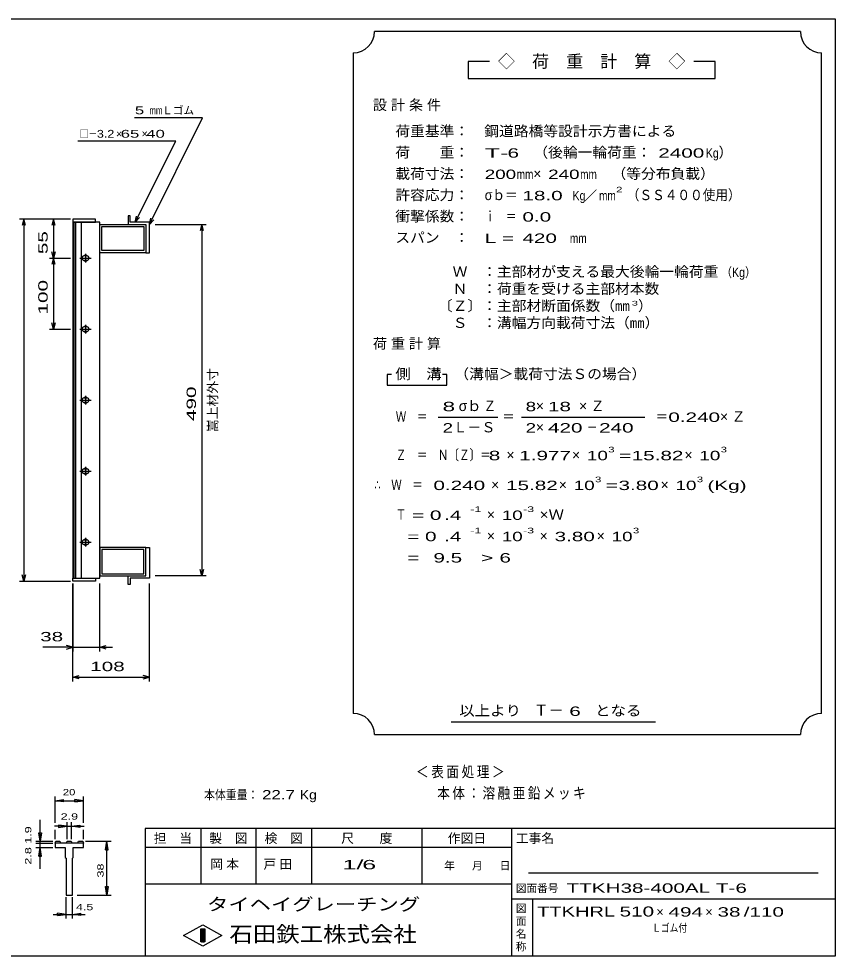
# Model space of a CAD drawing. Units: millimetres, scale not verified, with parts at other scales. Extents: x -1092 to 1039, y -770 to 632.
# Drawn here: x -112 to 1039, y -688 to 632 of the extents above; entities that cross this region are included whole.
import ezdxf
from ezdxf.enums import TextEntityAlignment as Align

# ---------------------------------------------------------------- set-up
doc = ezdxf.new("R2010")
doc.units = ezdxf.units.MM
doc.header["$LTSCALE"] = 6
for name, color, linetype, lineweight in [('0_2', 150, 'Continuous', 25), ('16', 3, 'Continuous', 25), ('22', 2, 'Continuous', 25), ('32', 4, 'Continuous', 25)]:
    doc.layers.add(name, color=color, linetype=linetype, lineweight=lineweight)
doc.styles.add('ベクトル', font='')
doc.styles.get('ベクトル').set_extended_font_data('ベクトル')

msp = doc.modelspace()

# ---------------------------------------------------------------- linework, layer by layer
at = {"layer": '0_2'}
for p, q in [((-1037.4, 632.1), (1038.6, 632.1)), ((1038.6, 632.1), (1038.6, -687.9)), ((1038.6, -507.9), (66.6, -507.9)), ((66.6, -507.9), (66.6, -687.9)), ((144.6, -507.9), (144.6, -585.9)), ((222.6, -585.9), (222.6, -507.9)), ((300.6, -507.9), (300.6, -585.9)), ((456.6, -585.9), (456.6, -507.9)), ((582.6, -507.9), (582.6, -687.9)), ((582.6, -534.9), (66.6, -534.9)), ((1014.6, -570.9), (606.6, -570.9)), ((66.6, -585.9), (582.6, -585.9)), ((582.6, -606.9), (1038.6, -606.9)), ((612.6, -687.9), (612.6, -606.9)), ((120.6, -658.5), (147.6, -643.5)), ((147.6, -643.5), (174.6, -658.5)), ((147.6, -673.5), (120.6, -658.5)), ((144.6, -649.5), (150.6, -649.5)), ((144.6, -667.5), (144.6, -649.5)), ((144.6, -649.5), (145.8, -649.5)), ((145.8, -649.5), (145.8, -667.5)), ((147, -667.5), (147, -649.5)), ((147, -649.5), (148.2, -649.5)), ((174.6, -658.5), (147.6, -673.5)), ((148.2, -649.5), (148.2, -667.5)), ((149.4, -667.5), (149.4, -649.5)), ((149.4, -649.5), (150.6, -649.5)), ((150.6, -649.5), (150.6, -667.5)), ((150.6, -649.5), (150.6, -667.5)), ((150.6, -667.5), (144.6, -667.5)), ((145.8, -667.5), (147, -667.5)), ((148.2, -667.5), (149.4, -667.5)), ((1038.6, -687.9), (-1037.4, -687.9))]:
    msp.add_line(p, q, dxfattribs=at)
at = {"layer": '16'}
for p, q in [((-3.6, 350.1), (-35.6, 350.1)), ((-35.6, 350.1), (-35.6, 345.6)), ((-35.6, 345.6), (-3.6, 345.6)), ((-35.6, 345.6), (-35.6, -155.4)), ((2.4, 345.6), (-35.6, 345.6)), ((-34.1, 345.6), (-34.1, -155.4)), ((-31.1, -155.4), (-31.1, 345.6)), ((-23.6, 345.6), (-23.6, -155.4)), ((-3.6, 345.6), (-3.6, 350.1)), ((2.4, -155.4), (2.4, 345.6)), ((45.4, 354.6), (42.4, 354.6)), ((42.4, 354.6), (42.4, 342.6)), ((45.4, 345.6), (45.4, 354.6)), ((72.4, 345.6), (45.4, 345.6)), ((72.4, 302.6), (72.4, 345.6)), ((2.4, 342.6), (67.4, 342.6)), ((2.4, 302.6), (2.4, 342.6)), ((5.4, 339.6), (64.4, 339.6)), ((5.4, 305.6), (5.4, 339.6)), ((42.4, 342.6), (67.4, 342.6)), ((64.4, 339.6), (64.4, 305.6)), ((67.4, 342.6), (67.4, 302.6)), ((67.4, 342.6), (67.4, 302.6)), ((64.4, 305.6), (5.4, 305.6)), ((-25.6, 295.1), (-9.6, 295.1)), ((-15.6, 298.1), (-19.6, 298.1)), ((-19.6, 292.1), (-15.6, 292.1)), ((-17.6, 301.1), (-17.6, 289.1)), ((67.4, 302.6), (2.4, 302.6)), ((67.4, 302.6), (72.4, 302.6)), ((-15.6, 198.1), (-19.6, 198.1)), ((-17.6, 201.1), (-17.6, 189.1)), ((-25.6, 195.1), (-9.6, 195.1)), ((-19.6, 192.1), (-15.6, 192.1)), ((-25.6, 95.1), (-9.6, 95.1)), ((-15.6, 98.1), (-19.6, 98.1)), ((-17.6, 101.1), (-17.6, 89.1)), ((-19.6, 92.1), (-15.6, 92.1)), ((-17.6, 1.1), (-17.6, -10.9)), ((-25.6, -4.9), (-9.6, -4.9)), ((-15.6, -1.9), (-19.6, -1.9)), ((-19.6, -7.9), (-15.6, -7.9)), ((-25.6, -104.9), (-9.6, -104.9)), ((-15.6, -101.9), (-19.6, -101.9)), ((-17.6, -98.9), (-17.6, -110.9)), ((-19.6, -107.9), (-15.6, -107.9)), ((67.4, -112.4), (2.4, -112.4)), ((2.4, -112.4), (2.4, -152.4)), ((64.4, -115.4), (5.4, -115.4)), ((5.4, -115.4), (5.4, -149.4)), ((64.4, -149.4), (64.4, -115.4)), ((67.4, -152.4), (67.4, -112.4)), ((67.4, -112.4), (72.4, -112.4)), ((67.4, -152.4), (67.4, -112.4)), ((72.4, -112.4), (72.4, -155.4)), ((-35.6, -155.4), (-3.6, -155.4)), ((-35.6, -159.9), (-35.6, -155.4)), ((-35.6, -155.4), (2.4, -155.4)), ((-3.6, -155.4), (-3.6, -159.9)), ((2.4, -152.4), (67.4, -152.4)), ((5.4, -149.4), (64.4, -149.4)), ((42.4, -164.4), (42.4, -152.4)), ((42.4, -152.4), (67.4, -152.4)), ((72.4, -155.4), (45.4, -155.4)), ((45.4, -155.4), (45.4, -164.4)), ((-3.6, -159.9), (-35.6, -159.9)), ((45.4, -164.4), (42.4, -164.4))]:
    msp.add_line(p, q, dxfattribs=at)
for centre, radius, start, end in [((-19.6, 295.1), 3, 90, 270), ((-17.6, 295.1), 4, 46.6, 133.4), ((-17.6, 295.1), 4, 226.6, 313.4), ((-15.6, 295.1), 3, 270, 90), ((-19.6, 195.1), 3, 90, 270), ((-17.6, 195.1), 4, 46.6, 133.4), ((-15.6, 195.1), 3, 270, 90), ((-17.6, 195.1), 4, 226.6, 313.4), ((-19.6, 95.1), 3, 90, 270), ((-17.6, 95.1), 4, 46.6, 133.4), ((-15.6, 95.1), 3, 270, 90), ((-17.6, 95.1), 4, 226.6, 313.4), ((-19.6, -4.9), 3, 90, 270), ((-17.6, -4.9), 4, 46.6, 133.4), ((-17.6, -4.9), 4, 226.6, 313.4), ((-15.6, -4.9), 3, 270, 90), ((-19.6, -104.9), 3, 90, 270), ((-17.6, -104.9), 4, 46.6, 133.4), ((-15.6, -104.9), 3, 270, 90), ((-17.6, -104.9), 4, 226.6, 313.4)]:
    msp.add_arc(centre, radius, start, end, dxfattribs=at)
at = {"layer": '22', "color": 4}
for p, q in [((989.4, 614.1), (389.4, 614.1)), ((359.4, 584.1), (359.4, -345.9)), ((1019.4, -345.9), (1019.4, 584.1)), ((551.4, 572.1), (521.4, 572.1)), ((521.4, 572.1), (521.4, 548.1)), ((869.4, 572.1), (839.4, 572.1)), ((869.4, 548.1), (869.4, 572.1)), ((521.4, 548.1), (869.4, 548.1)), ((147.4, 492.6), (51.4, 492.6)), ((72.4, 342.6), (147.4, 492.6)), ((109.4, 459.6), (-28.6, 459.6)), ((52.4, 345.6), (109.4, 459.6)), ((-38.6, 350.1), (-110.6, 350.1)), ((-104.6, 350.1), (-107, 341.1)), ((-102.2, 341.1), (-104.6, 350.1)), ((-104.6, 350.1), (-104.6, -159.9)), ((-38.6, 350.1), (-68.6, 350.1)), ((-62.6, 350.1), (-65, 341.1)), ((-60.2, 341.1), (-62.6, 350.1)), ((-62.6, 350.1), (-62.6, 295.1)), ((52.4, 345.6), (54.2, 354.36)), ((52.4, 345.6), (58.4, 352.2)), ((72.4, 342.6), (74.2, 351.36)), ((72.4, 342.6), (78.4, 349.2)), ((80.4, 342.6), (152.4, 342.6)), ((146.4, 342.6), (144, 333.6)), ((148.8, 333.6), (146.4, 342.6)), ((146.4, 342.6), (146.4, -152.4)), ((-62.6, 295.1), (-65, 304.1)), ((-60.2, 304.1), (-62.6, 295.1)), ((-68.6, 295.1), (-38.6, 295.1)), ((-62.6, 295.1), (-65, 286.1)), ((-60.2, 286.1), (-62.6, 295.1)), ((-62.6, 295.1), (-62.6, 195.1)), ((-62.6, 195.1), (-65, 204.1)), ((-60.2, 204.1), (-62.6, 195.1)), ((-68.6, 195.1), (-38.6, 195.1)), ((413.4, 131.1), (407.4, 131.1)), ((407.4, 131.1), (407.4, 116.1)), ((491.4, 131.1), (485.4, 131.1)), ((491.4, 116.1), (491.4, 131.1)), ((407.4, 116.1), (491.4, 116.1)), ((479.4, 71.1), (563.4, 71.1)), ((596.4, 71.1), (770.4, 71.1)), ((146.4, -152.4), (144, -143.4)), ((148.8, -143.4), (146.4, -152.4)), ((-104.6, -159.9), (-107, -150.9)), ((-102.2, -150.9), (-104.6, -159.9)), ((152.4, -152.4), (80.4, -152.4)), ((-110.6, -159.9), (-38.6, -159.9)), ((-35.6, -162.9), (-35.6, -258.9)), ((-35.6, -300.9), (-35.6, -162.9)), ((2.4, -258.9), (2.4, -162.9)), ((72.4, -300.9), (72.4, -162.9)), ((-35.6, -252.9), (-44.6, -250.5)), ((2.4, -252.9), (11.4, -250.5)), ((-35.6, -252.9), (-77.6, -252.9)), ((-44.6, -255.3), (-35.6, -252.9)), ((-35.6, -252.9), (2.4, -252.9)), ((11.4, -255.3), (2.4, -252.9)), ((2.4, -252.9), (20.4, -252.9)), ((-35.6, -294.9), (-26.6, -292.5)), ((-26.6, -297.3), (-35.6, -294.9)), ((-35.6, -294.9), (72.4, -294.9)), ((72.4, -294.9), (63.4, -292.5)), ((63.4, -297.3), (72.4, -294.9)), ((497.4, -357.9), (785.4, -357.9)), ((389.4, -375.9), (989.4, -375.9))]:
    msp.add_line(p, q, dxfattribs=at)
for centre, start, end in [((359.4, 614.1), 270, 0), ((1019.4, 614.1), 180, 270), ((359.4, -375.9), 0, 90), ((1019.4, -375.9), 90, 180)]:
    msp.add_arc(centre, 30, start, end, dxfattribs=at)
at = {"layer": '32'}
for p, q in [((-60.6, -500.1), (-60.6, -462.9)), ((-60.6, -468.9), (-48.6, -467.1)), ((-48.6, -470.7), (-60.6, -468.9)), ((-60.6, -468.9), (-20.6, -468.9)), ((-48.6, -470.7), (-48.6, -467.1)), ((-20.6, -468.9), (-32.6, -467.1)), ((-32.6, -470.7), (-32.6, -467.1)), ((-32.6, -470.7), (-20.6, -468.9)), ((-20.6, -500.1), (-20.6, -462.9)), ((-81.6, -525.9), (-81.6, -495.9)), ((-43.5, -522.9), (-43.5, -498.9)), ((-37.7, -498.9), (-37.7, -522.9)), ((-81.6, -525.9), (-83.4, -513.9)), ((-83.4, -513.9), (-79.8, -513.9)), ((-79.8, -513.9), (-81.6, -525.9)), ((-43.5, -504.9), (-61.5, -504.9)), ((-60.6, -522.9), (-60.6, -509.7)), ((-43.5, -504.9), (-55.5, -503.1)), ((-55.5, -503.1), (-55.5, -506.7)), ((-55.5, -506.7), (-43.5, -504.9)), ((-43.5, -504.9), (-37.7, -504.9)), ((-37.7, -504.9), (-25.7, -503.1)), ((-25.7, -506.7), (-37.7, -504.9)), ((-37.7, -504.9), (-19.7, -504.9)), ((-25.7, -503.1), (-25.7, -506.7)), ((-20.6, -522.9), (-20.6, -509.7)), ((-87.6, -525.9), (-63.6, -525.9)), ((-81.6, -534.9), (-81.6, -525.9)), ((-60.6, -528.9), (-59.6, -525.9)), ((-59.6, -525.9), (-53.8, -525.9)), ((-53.8, -525.9), (-52.8, -528.9)), ((-44.5, -528.9), (-43.5, -525.9)), ((-43.5, -525.9), (-37.7, -525.9)), ((-37.7, -525.9), (-36.7, -528.9)), ((-28.4, -528.9), (-27.4, -525.9)), ((-27.4, -525.9), (-21.6, -525.9)), ((-21.6, -525.9), (-20.6, -528.9)), ((-17.6, -525.9), (18.4, -525.9)), ((10.6, -537.9), (12.4, -525.9)), ((14.2, -537.9), (12.4, -525.9)), ((12.4, -601.9), (12.4, -525.9)), ((-87.6, -528.9), (-63.6, -528.9)), ((-87.6, -534.9), (-63.6, -534.9)), ((-83.4, -546.9), (-81.6, -534.9)), ((-79.8, -546.9), (-81.6, -534.9)), ((-81.6, -564.9), (-81.6, -534.9)), ((-60.6, -528.9), (-60.6, -534.9)), ((-20.6, -528.9), (-60.6, -528.9)), ((-60.6, -534.9), (-46.1, -534.9)), ((-46.1, -534.9), (-46.1, -548.9)), ((-35.1, -548.9), (-35.1, -534.9)), ((-35.1, -534.9), (-20.6, -534.9)), ((-20.6, -534.9), (-20.6, -528.9)), ((10.6, -537.9), (14.2, -537.9)), ((-83.4, -546.9), (-79.8, -546.9)), ((-46.1, -548.9), (-45.1, -549.9)), ((-45.1, -549.9), (-45.1, -601.9)), ((-36.1, -549.9), (-35.1, -548.9)), ((-36.1, -601.9), (-36.1, -549.9)), ((12.4, -601.9), (10.6, -589.9)), ((10.6, -589.9), (14.2, -589.9)), ((14.2, -589.9), (12.4, -601.9)), ((-45.1, -601.9), (-36.1, -601.9)), ((-45.1, -634.9), (-45.1, -604.9)), ((-36.1, -634.9), (-36.1, -604.9)), ((-29.6, -601.9), (18.4, -601.9)), ((-63.1, -628.9), (-45.1, -628.9)), ((-45.1, -628.9), (-57.1, -627.1)), ((-57.1, -630.7), (-57.1, -627.1)), ((-57.1, -630.7), (-45.1, -628.9)), ((-45.1, -628.9), (-36.1, -628.9)), ((-36.1, -628.9), (-24.1, -627.1)), ((-24.1, -630.7), (-36.1, -628.9)), ((-36.1, -628.9), (-18.1, -628.9)), ((-24.1, -630.7), (-24.1, -627.1))]:
    msp.add_line(p, q, dxfattribs=at)
msp.add_circle((-81.6, -528.9), 0.6, dxfattribs=at)

# ---------------------------------------------------------------- texts
at = {"layer": '0_2', "style": 'ベクトル'}
for s, height, p in [('担\u3000当', 13.2, (78.6, -521.7)), ('製\u3000図', 13.2, (156.6, -521.7)), ('検\u3000図', 13.2, (234.6, -521.7)), ('尺\u3000\u3000度', 13.2, (342.6, -521.7)), ('作図日', 13.2, (492.6, -521.7)), ('工事名', 13.2, (588.6, -521.7)), ('年', 11, (487.8, -560.4)), ('月', 11, (526.8, -560.4)), ('日', 11, (565.8, -560.4)), ('図面番号', 11, (588.6, -592.2)), ('図', 11, (588.6, -620.4)), ('面', 11, (588.6, -638.4)), ('名', 11, (588.6, -656.4)), ('称', 11, (588.6, -674.4))]:
    msp.add_text(s, height=height, dxfattribs=at).set_placement(p, align=Align.MIDDLE_LEFT)
at = {"layer": '0_2', "color": 222, "style": 'ベクトル'}
for s, height, width, p in [('タイヘイグレーチング', 17.6, 1.25, (153.6, -614.7)), ('石田鉄工株式会社', 21.99, 1.1, (185.1, -656.7))]:
    msp.add_text(s, height=height, dxfattribs=dict(at, width=width)).set_placement(p, align=Align.MIDDLE_LEFT)
at = {"layer": '22', "style": 'ベクトル'}
for s, height, p in [('◇\u3000荷\u3000重\u3000計\u3000算\u3000◇', 17.6, (563.4, 572.1)), ('Ｌゴム', 11, (90.4, 503.1)), ('×', 11, (25.4, 470.1)), ('×', 11, (61.4, 470.1)), ('）', 14.52, (874.2, 444)), ('×', 14.52, (613.2, 414)), ('／', 13.2, (684.9, 383.1)), ('）', 14.52, (760.8, 228)), ('σｂ', 14.52, (508.2, 87)), ('×', 14.52, (616.8, 87)), ('Ｌ－Ｓ', 14.52, (500.4, 57)), ('×', 14.52, (616.8, 57)), ('×', 14.52, (575.4, 18)), ('×', 14.52, (667.8, 18)), ('×', 14.52, (826.2, 18)), ('×', 14.52, (553.8, -24)), ('×', 14.52, (649.2, -24)), ('×', 14.52, (792.6, -24)), ('×', 14.52, (547.8, -66)), ('×', 14.52, (547.8, -96)), ('×', 14.52, (622.2, -96)), ('×', 14.52, (702.6, -96)), ('Ｔ－', 15.4, (613.8, -341.4)), ('×', 13.2, (786.6, -625.5)), ('×', 13.2, (855.6, -625.5))]:
    msp.add_text(s, height=height, dxfattribs=at).set_placement(p, align=Align.MIDDLE_LEFT)
for s, height, width, p in [(' 5 ', 11, 1.6, (45.4, 503.1)), ('mm', 11, 0.75, (72.4, 503.1)), ('□－', 11, 0.8, (-25.6, 470.1)), ('3.2', 11, 1.2, (-1.6, 470.1)), (' 65 ', 11, 1.6, (25.4, 470.1)), (' 40 ', 11, 1.6, (61.4, 470.1)), ('荷重基準：\u3000', 14.52, 1.05, (418.8, 474)), ('鋼道路橋等設計示方書による', 14.52, 1.05, (544.2, 474)), ('荷\u3000\u3000重：\u3000', 14.52, 1.05, (418.8, 444)), ('T-', 13.2, 2, (544.8, 443.1)), (' 6 ', 13.2, 1.65, (568.8, 443.1)), ('（後輪一輪荷重：', 14.52, 1.05, (613.2, 444)), (' 2400', 13.2, 1.65, (781.2, 443.1)), ('Kg', 13.2, 0.85, (856.2, 443.1)), ('載荷寸法：\u3000', 14.52, 1.05, (418.8, 414)), ('\u3000（等分布負載）', 14.52, 1.05, (702.6, 414)), ('200', 13.2, 1.5, (544.8, 413.1)), ('mm', 13.2, 0.8, (589.8, 413.1)), ('240', 13.2, 1.5, (634.2, 413.1)), ('mm', 13.2, 0.8, (679.2, 413.1)), ('許容応力：\u3000', 14.52, 1.05, (418.8, 384)), ('σｂ＝', 14.52, 0.9, (544.8, 384)), (' 18.0', 13.2, 1.65, (589.8, 383.1)), ('Kg', 13.2, 0.85, (668.4, 383.1)), ('mm', 13.2, 0.8, (705.9, 383.1)), ('2', 7.918, 1.5, (729.9, 391.5)), ('（ＳＳ４００使用）', 14.52, 0.9, (744.9, 384)), ('衝撃係数：\u3000', 14.52, 1.05, (418.8, 354)), ('ｉ\u3000＝', 14.52, 0.75, (544.8, 354)), (' 0.0', 13.2, 1.65, (589.8, 353.1)), ('スパン\u3000：\u3000', 14.52, 1.05, (418.8, 324)), ('L =', 13.2, 1.65, (544.8, 323.1)), (' 420 ', 13.2, 1.65, (589.8, 323.1)), ('mm', 13.2, 0.8, (664.8, 323.1)), ('\u3000Ｗ\u3000：主部材が支える最大後輪一輪荷重', 14.52, 1.05, (478.8, 276)), ('（Kg）', 13.2, 0.85, (877.8, 275.1)), ('\u3000Ｎ\u3000：荷重を受ける主部材本数', 14.52, 1.05, (478.8, 252)), ('〔Ｚ〕：主部材断面係数（㎜', 14.52, 1.05, (478.8, 228)), ('3', 6.598, 1.8, (751.8, 231.6)), ('\u3000Ｓ\u3000：溝幅方向載荷寸法（㎜）', 14.52, 1.05, (478.8, 204)), ('側\u3000溝', 14.52, 1.1, (418.8, 132)), ('\u3000（溝幅＞載荷寸法Ｓの場合）', 14.52, 1.05, (481.2, 132)), ('8', 13.2, 1.8, (485.4, 86.1)), ('Ｚ', 14.52, 0.9, (543, 87)), ('8', 13.2, 1.5, (602.4, 86.1)), (' 18 ', 13.2, 1.65, (625.8, 86.1)), ('Ｗ\u3000＝', 14.52, 0.75, (419.4, 72)), ('＝', 14.52, 0.9, (569.4, 72)), ('＝', 14.52, 0.9, (785.4, 72)), ('0.240', 13.2, 1.65, (803.4, 71.1)), ('2', 13.2, 1.5, (485.4, 56.1)), ('2', 13.2, 1.5, (602.4, 56.1)), (' 420 ', 13.2, 1.65, (625.8, 56.1)), ('－', 14.52, 0.75, (688.8, 57)), (' 240 ', 13.2, 1.65, (697.8, 56.1)), ('Ｚ\u3000＝\u3000Ｎ〔Ｚ〕＝', 14.52, 0.75, (419.4, 18)), ('3', 7.918, 1.5, (718.8, 25.5)), ('3', 7.918, 1.5, (877.2, 25.5)), (' 8 ', 13.2, 1.65, (542.4, 17.1)), ('1.977', 13.2, 1.65, (593.4, 17.1)), ('10', 13.2, 1.5, (688.8, 17.1)), ('=', 13.2, 1.7, (733.8, 17.1)), ('15.82', 13.2, 1.65, (751.8, 17.1)), ('10', 13.2, 1.5, (847.2, 17.1)), ('3', 7.918, 1.5, (700.2, -16.5)), ('3', 7.918, 1.5, (843.6, -16.5)), ('∴\u3000Ｗ\u3000＝', 14.52, 0.75, (389.4, -24)), (' 0.240', 13.2, 1.65, (464.4, -24.9)), ('15.82', 13.2, 1.65, (574.8, -24.9)), ('10', 13.2, 1.5, (670.2, -24.9)), ('=', 13.2, 1.7, (715.2, -24.9)), ('3.80', 13.2, 1.65, (733.2, -24.9)), ('10', 13.2, 1.5, (813.6, -24.9)), ('(Kg)', 13.2, 1.65, (858.6, -24.9)), ('Ｔ', 14.52, 0.75, (419.4, -66)), (' = 0', 13.2, 1.65, (434.4, -66.9)), (' .4 ', 13.2, 1.65, (479.4, -66.9)), ('-1', 7.918, 1.65, (524.4, -58.5)), ('10', 13.2, 1.5, (568.8, -66.9)), ('-3', 7.918, 1.65, (598.8, -58.5)), ('×Ｗ', 14.52, 1.1, (622.2, -66)), ('  = 0', 13.2, 1.65, (419.4, -96.9)), (' .4 ', 13.2, 1.65, (479.4, -96.9)), ('-1', 7.918, 1.65, (524.4, -88.5)), ('10', 13.2, 1.5, (568.8, -96.9)), ('-3', 7.918, 1.65, (598.8, -88.5)), ('3.80', 13.2, 1.65, (643.2, -96.9)), ('10', 13.2, 1.5, (723.6, -96.9)), ('3', 7.918, 1.5, (753.6, -88.5)), ('  =', 13.2, 1.65, (419.4, -126.9)), (' 9.5', 13.2, 1.65, (464.4, -126.9)), ('>', 13.2, 1.7, (539.4, -126.9)), (' 6 ', 13.2, 1.65, (557.4, -126.9)), (' 38 ', 13.2, 1.65, (-89.6, -237.9)), (' 108 ', 13.2, 1.65, (-19.1, -279.9)), ('以上より\u3000', 14.52, 1.1, (508.8, -342)), (' 6 ', 13.2, 1.65, (655.8, -342.9)), ('となる', 14.52, 1.1, (700.2, -342)), ('本体重量：', 13.2, 0.85, (149.4, -460.5)), (' 22.7', 13.2, 1.35, (224.4, -460.5)), ('Kg', 13.2, 1.1, (284.4, -460.5)), ('1/', 13.2, 2, (344.4, -558.9)), (' 6 ', 13.2, 2, (362.4, -558.9)), ('TTKH38-400AL T-6                ', 13.2, 1.65, (660, -591.9)), ('TTKHRL', 14.08, 1.5, (618.6, -624.9)), (' 510 ', 14.08, 1.55, (726.6, -624.9)), (' 494 ', 13.2, 1.65, (795.6, -625.5)), (' 38 ', 13.2, 1.65, (864.6, -625.5)), ('/', 13.2, 1.65, (909.6, -625.5)), (' 110 ', 13.2, 1.65, (909.6, -625.5)), ('Ｌゴム付', 11, 0.8, (780.6, -648))]:
    msp.add_text(s, height=height, dxfattribs=dict(at, width=width)).set_placement(p, align=Align.MIDDLE_LEFT)
at = {"layer": '22', "style": 'ベクトル', "width": 1.65}
for s, p in [(' 55 ', (-77.6, 292.6)), (' 100 ', (-77.6, 207.6)), (' 490', (131.4, 57.6))]:
    msp.add_text(s, height=13.2, rotation=90, dxfattribs=at).set_placement(p, align=Align.MIDDLE_LEFT)
at = {"layer": '22', "style": 'ベクトル'}
msp.add_text('嵩上材外寸', height=13.2, rotation=90, dxfattribs=at).set_placement((161.4, 50.1), align=Align.MIDDLE_LEFT)
at = {"layer": '22', "attachment_point": 4, "style": 'ベクトル'}
for s, insert, char_height in [('\\T1.28;設計条件', (387.3, 510), 14.52), ('\\T1.28;荷重計算', (387.3, 174), 14.52), ('\\T1.42;×Ｚ', (677.7, 87), 14.52), ('\\T1.42;×Ｚ', (876.3, 72), 14.52), ('\\T1.2;\\W0.85;＜表面処理＞', (447.9, -429), 15.4), ('\\T1.19;\\W0.85;本体：溶融亜鉛メッキ', (477.9, -459), 15.4), ('\\T1.25;岡本\u3000', (158.1, -558.9), 13.2), ('\\T1.25;戸田\u3000', (233.1, -558.9), 13.2)]:
    msp.add_mtext(s, dxfattribs=dict(at, insert=insert, char_height=char_height))
at = {"layer": '32', "color": 2, "style": 'ベクトル'}
for s, width, p in [('20', 1.35, (-49.6, -456.9)), ('2.9', 1.5, (-52.6, -491.1)), (' 4.5 ', 1.5, (-36.1, -618.7))]:
    msp.add_text(s, height=8.798, dxfattribs=dict(at, width=width)).set_placement(p, align=Align.MIDDLE_LEFT)
at = {"layer": '32', "color": 2, "style": 'ベクトル', "width": 1.5}
for s, p in [('2.8 1.9', (-98.4, -558.9)), (' 38 ', (3.4, -581.9))]:
    msp.add_text(s, height=8.798, rotation=90, dxfattribs=at).set_placement(p, align=Align.MIDDLE_LEFT)

doc.saveas('drawing.dxf')
